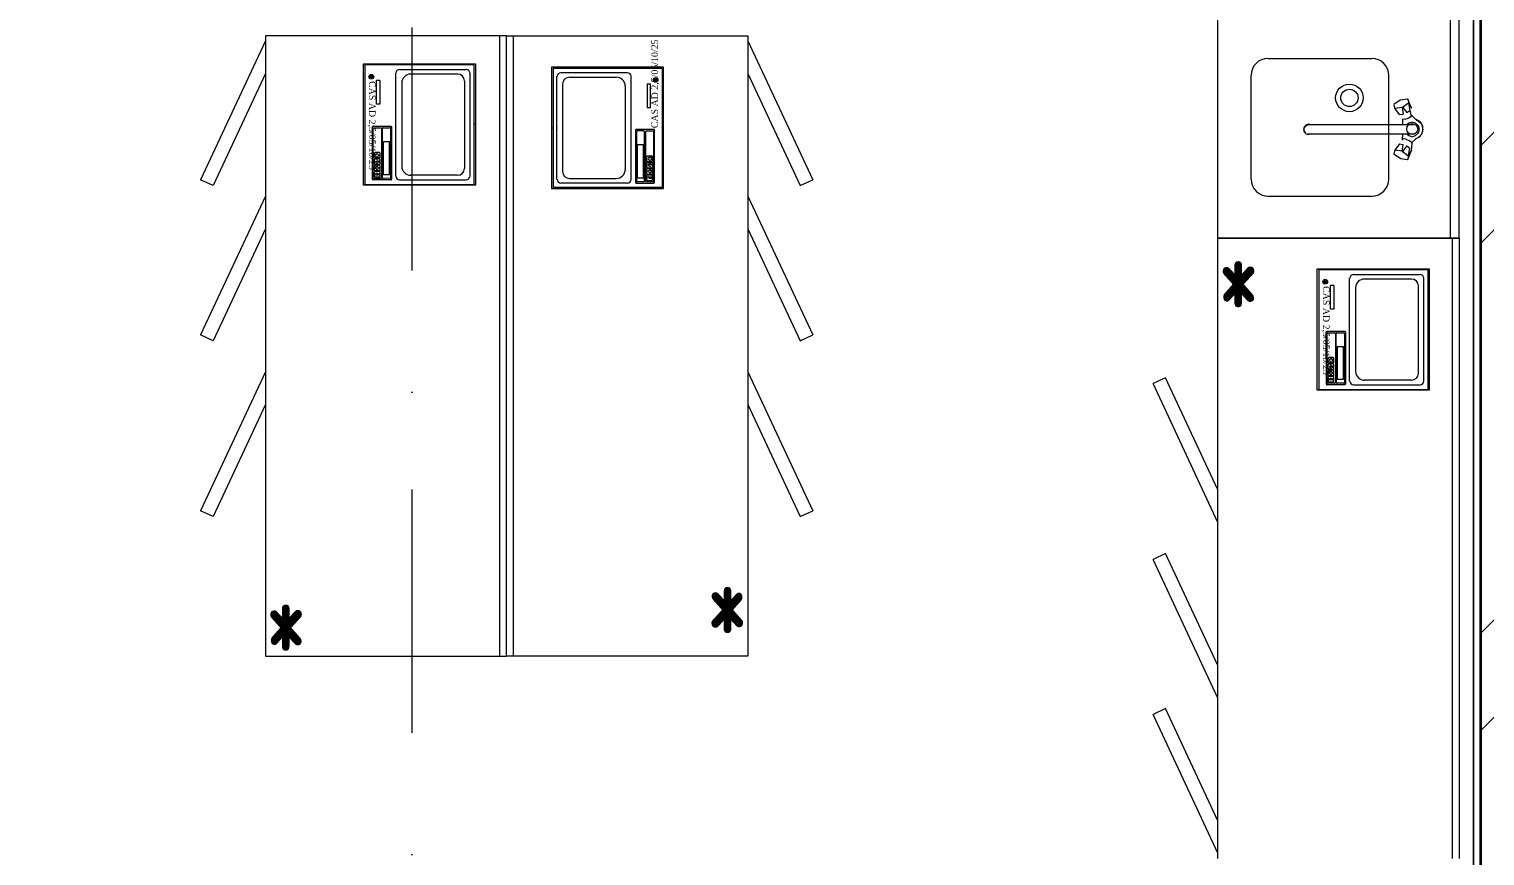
# Model space of a CAD drawing. Header units: millimetres. Extents: x -34838 to 729576, y -214038 to 121482.
# Drawn here: x 577331 to 581555, y -94397 to -91999 of the extents above; entities that cross this region are included whole.
import ezdxf
from ezdxf.enums import TextEntityAlignment as Align

# ---------------------------------------------------------------- set-up
doc = ezdxf.new("R2010")
doc.units = ezdxf.units.MM
doc.header["$MEASUREMENT"] = 0
doc.linetypes.add('Штрихпунктирная', pattern=[1340.555525, 705.555534, -352.777767, 0, -282.222223])
for name, color, linetype, lineweight in [('0_Ном._пера__1', 7, 'Continuous', 13), ('А _ ОСІ КООРДИНАЦІЙНІ.3D_Ном._пера__105', 7, 'Continuous', 13), ('А _ ОСІ КООРДИНАЦІЙНІ.3D_Ном._пера__25', 7, 'Continuous', 0), ('АБ _ 0 _ СТІНИ _ ЗОВНІШНІ .3D_Ном._пера__27', 7, 'Continuous', 35), ('АБ _ 0 _ СТІНИ _ ЗОВНІШНІ .3D_Ном._пера__87', 7, 'Continuous', 13)]:
    doc.layers.add(name, color=color, linetype=linetype, lineweight=lineweight)
for name, color, linetype in [('А _ ОСІ КООРДИНАЦІЙНІ.3D', 7, 'Continuous'), ('АБ _ 0 _ СТІНИ _ ЗОВНІШНІ .3D', 7, 'Continuous'), ('АП _ ТЕП _ ЗОНИ ПРИМІЩЕНЬ .3D', 7, 'Continuous')]:
    doc.layers.add(name, color=color, linetype=linetype)
doc.styles.add('СГЕНЕРИР_СТИЛЬ_1', font='Arial.ttf')
doc.styles.add('СГЕНЕРИР_СТИЛЬ_2', font='txt.shx')
doc.styles.add('СГЕНЕРИР_СТИЛЬ_3', font='Times New Roman.ttf')

# ---------------------------------------------------------------- blocks, each defined once
blk = doc.blocks.new('Стена_85_1', base_point=(581601.8, -97937.3))
at = {"layer": 'АБ _ 0 _ СТІНИ _ ЗОВНІШНІ .3D', "linetype": 'Continuous', "lineweight": 0, "true_color": 0x000000}
h = blk.add_hatch(dxfattribs=at)
h.set_pattern_fill('М___ЦЕГЛА_ОБЛИЧКУВАЛЬНА__3B', color=18, style=0, pattern_type=2)
h.set_pattern_definition([(45, (518441.8, -97737.7), (-707.107, 707.107), []), (45, (518300.3, -97596.3), (-707.107, 707.107), [])])
h.paths.add_polyline_path([(581661.8, -91937.7), (581541.8, -91937.7), (581541.8, -96550.1), (581661.8, -96550.1)])
at = {"layer": 'АБ _ 0 _ СТІНИ _ ЗОВНІШНІ .3D_Ном._пера__27', "color": 7, "linetype": 'Continuous', "lineweight": 35}
blk.add_line((581541.8, -91937.7), (581541.8, -96550.1), dxfattribs=at)
at = {"layer": 'АБ _ 0 _ СТІНИ _ ЗОВНІШНІ .3D_Ном._пера__87', "color": 7, "linetype": 'Continuous', "lineweight": 13, "flags": 128}
blk.add_lwpolyline([(581521.8, -87887.7), (581521.8, -96550.1)], dxfattribs=at)
blk = doc.blocks.new('Стандартный Маркер Сетки')
at = {"layer": 'А _ ОСІ КООРДИНАЦІЙНІ.3D_Ном._пера__105', "color": 7, "linetype": 'Штрихпунктирная', "lineweight": 13}
blk.add_line((500, 0), (18399.2, 0), dxfattribs=at)
at = {"layer": 'А _ ОСІ КООРДИНАЦІЙНІ.3D_Ном._пера__25', "color": 7, "lineweight": 0, "style": 'СГЕНЕРИР_СТИЛЬ_1'}
blk.add_attdef('AC_MarkerText_1', text='', height=700, rotation=90, dxfattribs=at).set_placement((19899.2, 40), align=Align.MIDDLE_CENTER)

msp = doc.modelspace()

# ---------------------------------------------------------------- linework, layer by layer
at = {"layer": '0_Ном._пера__1', "color": 7, "linetype": 'Continuous', "lineweight": 13}
for p, q in [((580779.7, -92604.9), (580779.7, -90704.9)), ((581454.7, -92604.9), (581454.7, -90704.9)), ((581479.7, -92604.9), (581479.7, -90704.9)), ((578016.8, -92017.9), (578016.8, -93817.9)), ((578716.8, -92017.9), (578016.8, -92017.9)), ((578696.8, -93817.9), (578696.8, -92017.9)), ((578716.8, -93817.9), (578716.8, -92017.9)), ((578716.8, -93817.9), (578716.8, -92017.9)), ((578716.8, -92017.9), (579416.8, -92017.9)), ((578736.8, -93817.9), (578736.8, -92017.9)), ((579416.8, -92017.9), (579416.8, -93817.9)), ((578016.8, -92032.9), (577828.9, -92435.8)), ((578016.8, -92032.9), (578016.8, -92032.9)), ((579416.8, -92032.9), (579604.6, -92435.8)), ((579416.8, -92032.9), (579416.8, -92032.9)), ((578301.1, -92451.8), (578301.1, -92099.8)), ((578301.1, -92099.8), (578626.1, -92099.8)), ((578305.3, -92102.3), (578305.3, -92449.2)), ((578621.9, -92102.3), (578305.3, -92102.3)), ((578621.9, -92102.3), (578621.9, -92449.2)), ((578626.1, -92099.8), (578626.1, -92451.8)), ((580926.2, -92083.5), (581226.2, -92083.5)), ((578016.8, -92127.6), (577865.1, -92452.7)), ((578339.2, -92216.4), (578339.2, -92148)), ((578348.7, -92148), (578339.2, -92148)), ((578348.7, -92148), (578348.7, -92216.4)), ((578395.1, -92425.3), (578395.1, -92126.2)), ((578405.9, -92115.7), (578599.7, -92115.7)), ((578574.6, -92129.1), (578438.4, -92129.1)), ((578610.5, -92425.3), (578610.5, -92126.2)), ((579172.2, -92109.1), (578847.2, -92109.1)), ((578847.2, -92109.1), (578847.2, -92461.1)), ((578851.4, -92111.6), (579168, -92111.6)), ((578851.4, -92111.6), (578851.4, -92458.6)), ((578862.8, -92434.7), (578862.8, -92135.6)), ((579067.4, -92125), (578873.6, -92125)), ((578898.7, -92138.4), (579034.9, -92138.4)), ((579078.2, -92434.7), (579078.2, -92135.6)), ((579168, -92111.6), (579168, -92458.6)), ((579172.2, -92461.1), (579172.2, -92109.1)), ((579416.8, -92127.6), (579568.4, -92452.7)), ((580876.2, -92433.5), (580876.2, -92133.5)), ((581276.2, -92433.5), (581276.2, -92133.5)), ((578412.3, -92155.1), (578412.3, -92396.4)), ((578594.3, -92148.7), (578594.3, -92402.7)), ((578879, -92158), (578879, -92412.1)), ((579061, -92164.4), (579061, -92405.8)), ((579124.6, -92157.3), (579124.6, -92225.7)), ((579124.6, -92157.3), (579134.1, -92157.3)), ((579134.1, -92225.7), (579134.1, -92157.3)), ((578348.7, -92216.4), (578339.2, -92216.4)), ((579124.6, -92225.7), (579134.1, -92225.7)), ((581308.6, -92204.8), (581290.9, -92217.4)), ((581291.3, -92218.1), (581290.9, -92218.9)), ((581290.9, -92218.9), (581293.5, -92228.7)), ((581293, -92228), (581293.8, -92228.2)), ((581293.8, -92228.2), (581314.3, -92225.5)), ((581307.2, -92246.6), (581293.8, -92228.2)), ((581309.9, -92204.3), (581308.6, -92204.8)), ((581330.3, -92201.5), (581309.9, -92204.3)), ((581314.3, -92225.5), (581315.6, -92224.9)), ((581314.3, -92225.5), (581317.3, -92245.1)), ((581315.6, -92224.9), (581333.3, -92212.4)), ((581315.6, -92224.9), (581328.3, -92240.7)), ((581331, -92201.8), (581330.3, -92201.5)), ((581331, -92201.8), (581333.8, -92211.7)), ((581339.9, -92223.3), (581331, -92201.8)), ((581333.3, -92212.4), (581333.8, -92211.7)), ((581333.3, -92212.4), (581337, -92234.6)), ((581333.8, -92211.7), (581341.3, -92228.1)), ((581341.3, -92228.1), (581339.9, -92223.3)), ((581043.6, -92274.7), (581036.6, -92276.7)), ((581050.6, -92276.7), (581043.6, -92274.7)), ((581307.2, -92246.6), (581317.3, -92245.1)), ((581316.2, -92276.7), (581316.1, -92258.6)), ((581325.6, -92260), (581317.9, -92261)), ((581333.8, -92256.6), (581325.6, -92260)), ((581328.3, -92240.7), (581337, -92234.6)), ((581333.6, -92271.7), (581328.6, -92276.7)), ((581343.6, -92268.7), (581333.6, -92271.7)), ((581340.4, -92252), (581333.8, -92256.6)), ((581337, -92234.6), (581340.4, -92252)), ((581340.4, -92252), (581343.7, -92247.2)), ((581355.4, -92261.7), (581342.3, -92249.2)), ((581353.6, -92271.7), (581343.6, -92268.7)), ((581352.2, -92258.7), (581352.4, -92258.7)), ((581352.4, -92258.7), (581366.8, -92266.4)), ((581361.6, -92279.7), (581353.6, -92271.7)), ((581355.3, -92262.8), (581359.5, -92263.9)), ((581359.5, -92263.9), (581370.4, -92274.7)), ((581374.6, -92280.6), (581366.8, -92266.4)), ((581370.4, -92274.7), (581374.4, -92289.4)), ((578327.5, -92434.2), (578327.3, -92282.4)), ((578329.2, -92280.5), (578380.8, -92280.4)), ((578330, -92429.7), (578329.6, -92286.9)), ((578331.7, -92285), (578351.6, -92284.9)), ((578353.5, -92286.9), (578353.8, -92429.7)), ((578356.5, -92429.7), (578356.3, -92286.8)), ((578358.3, -92284.9), (578378.1, -92284.9)), ((578380.1, -92286.8), (578380.3, -92429.6)), ((578382.7, -92282.3), (578383, -92434.1)), ((578626.1, -92275.8), (578621.9, -92275.8)), ((578847.2, -92285.1), (578851.4, -92285.1)), ((579090.6, -92291.7), (579090.3, -92443.4)), ((579144.1, -92289.8), (579092.5, -92289.7)), ((579093.2, -92296.1), (579093, -92439)), ((579115, -92294.2), (579095.2, -92294.2)), ((579116.8, -92439), (579117, -92296.2)), ((579119.8, -92296.2), (579119.5, -92439)), ((579141.7, -92294.3), (579121.7, -92294.3)), ((579143.3, -92439), (579143.7, -92296.2)), ((579145.8, -92443.5), (579146, -92291.8)), ((581030.6, -92282.7), (581028.6, -92289.7)), ((581028.6, -92289.7), (581030.6, -92296.7)), ((581036.6, -92276.7), (581030.6, -92282.7)), ((581030.6, -92286.2), (581034.1, -92280.2)), ((581030.6, -92293.2), (581030.6, -92286.2)), ((581034.1, -92299.2), (581030.6, -92293.2)), ((581030.6, -92296.7), (581036.6, -92302.7)), ((581034.1, -92280.2), (581040.1, -92276.7)), ((581036.6, -92302.7), (581043.6, -92304.7)), ((581347.2, -92276.7), (581040.1, -92276.7)), ((581040.4, -92302.7), (581347.2, -92302.7)), ((581050.6, -92302.7), (581043.6, -92304.7)), ((581315.2, -92302.7), (581315.1, -92321.1)), ((581328.6, -92302.7), (581333.6, -92307.7)), ((581329.2, -92276.2), (581329.2, -92276.1)), ((581329.2, -92276.2), (581329.2, -92276.2)), ((581333.6, -92307.7), (581343.6, -92310.7)), ((581354.4, -92316.5), (581341.9, -92328.5)), ((581343.6, -92310.7), (581353.6, -92307.7)), ((581361.6, -92299.7), (581353.6, -92307.7)), ((581353.6, -92317.3), (581356.9, -92315.5)), ((581359.5, -92314.8), (581354.4, -92316.2)), ((581370.4, -92304.1), (581359.5, -92314.8)), ((581361, -92313.3), (581366.8, -92310.2)), ((581364.6, -92289.7), (581361.6, -92279.7)), ((581361.6, -92299.7), (581364.6, -92289.7)), ((581366.8, -92310.2), (581370, -92304.5)), ((581374.4, -92289.4), (581370.4, -92304.1)), ((581370.6, -92303.3), (581374.6, -92296)), ((581374.6, -92296), (581374.6, -92280.6)), ((578333, -92371.6), (578333, -92359)), ((578347.6, -92357), (578335, -92357)), ((578349.6, -92371.6), (578349.6, -92358.9)), ((578359.5, -92421), (578359.5, -92324.6)), ((578359.5, -92324.6), (578377.2, -92324.6)), ((578377.2, -92421), (578377.2, -92324.6)), ((579113.9, -92334), (579096.1, -92334)), ((579096.1, -92430.3), (579096.1, -92334)), ((579113.9, -92430.3), (579113.9, -92334)), ((581293.5, -92351), (581290.9, -92360.9)), ((581293.8, -92350), (581293, -92350.3)), ((581307.2, -92331.7), (581293.8, -92350)), ((581314.3, -92352.8), (581293.8, -92350)), ((581307.2, -92331.7), (581317.3, -92333.1)), ((581314.3, -92352.8), (581317.3, -92333.1)), ((581315.6, -92353.3), (581314.3, -92352.8)), ((581315.5, -92320.5), (581315.8, -92319.4)), ((581328.3, -92337.5), (581315.6, -92353.3)), ((581315.6, -92353.3), (581333.3, -92365.9)), ((581316.4, -92319.2), (581315.8, -92319.4)), ((581325.6, -92318.3), (581317.9, -92317.3)), ((581325.6, -92318.3), (581333.8, -92321.6)), ((581328.3, -92337.5), (581337, -92343.7)), ((581331, -92376.5), (581339.9, -92355)), ((581333.3, -92365.9), (581337, -92343.7)), ((581340.4, -92326.3), (581333.8, -92321.6)), ((581333.8, -92366.6), (581341.3, -92350.1)), ((581341.3, -92350.1), (581339.9, -92355)), ((581340.4, -92326.3), (581343.7, -92331.1)), ((581341.3, -92350.1), (581343.7, -92331.1)), ((578333, -92389.9), (578333, -92377.2)), ((578333, -92408.2), (578333, -92395.5)), ((578347.6, -92373.5), (578335, -92373.5)), ((578347.6, -92375.3), (578335, -92375.3)), ((578347.6, -92391.8), (578335, -92391.8)), ((578347.6, -92393.6), (578335, -92393.6)), ((578336.4, -92383.2), (578345.8, -92383.2)), ((578340.6, -92377.7), (578338.9, -92379.3)), ((578340.6, -92378.3), (578338.9, -92380)), ((578340.6, -92388.1), (578338.9, -92386.4)), ((578340.6, -92388.7), (578338.9, -92387.1)), ((578340.6, -92395.3), (578338.9, -92396.9)), ((578340.6, -92396.4), (578338.9, -92398.1)), ((578340.6, -92377.7), (578342.2, -92379.3)), ((578340.6, -92378.3), (578342.2, -92380)), ((578340.6, -92388.1), (578342.3, -92386.4)), ((578340.6, -92388.7), (578342.3, -92387.1)), ((578340.6, -92395.3), (578342.2, -92396.9)), ((578340.6, -92396.4), (578342.2, -92398.1)), ((578346.7, -92365.6), (578343, -92365.6)), ((578345.8, -92379.5), (578345.8, -92386.7)), ((578349.6, -92389.9), (578349.6, -92377.2)), ((578349.6, -92408.2), (578349.6, -92395.5)), ((579123.8, -92381), (579123.8, -92368.3)), ((579123.8, -92399.2), (579123.8, -92386.6)), ((579125.7, -92366.4), (579138.3, -92366.4)), ((579125.7, -92382.9), (579138.3, -92382.9)), ((579125.7, -92384.6), (579138.3, -92384.6)), ((579125.7, -92401.2), (579138.3, -92401.2)), ((579126.6, -92374.9), (579130.3, -92374.9)), ((579127.6, -92388.8), (579127.6, -92396.1)), ((579136.9, -92392.6), (579127.6, -92392.6)), ((579132.7, -92387), (579131.1, -92388.7)), ((579132.7, -92387.7), (579131.1, -92389.3)), ((579132.7, -92397.4), (579131.1, -92395.7)), ((579132.7, -92398.1), (579131.1, -92396.4)), ((579132.7, -92387), (579134.4, -92388.7)), ((579132.7, -92387.7), (579134.4, -92389.3)), ((579132.7, -92397.4), (579134.4, -92395.7)), ((579132.7, -92398.1), (579134.4, -92396.4)), ((579140.3, -92381), (579140.3, -92368.3)), ((579140.3, -92399.2), (579140.3, -92386.6)), ((581290.9, -92360.9), (581308.6, -92373.4)), ((581290.9, -92360.9), (581291.3, -92361.6)), ((581308.6, -92373.4), (581309.9, -92373.9)), ((581309.9, -92373.9), (581330.3, -92376.7)), ((581330.3, -92376.7), (581331, -92376.5)), ((581331, -92376.5), (581333.8, -92366.6)), ((581333.8, -92366.6), (581333.3, -92365.9)), ((577865.1, -92452.7), (577828.9, -92435.8)), ((578016.8, -92432.9), (578016.8, -92432.9)), ((578381.1, -92436), (578329.5, -92436.1)), ((578351.9, -92431.6), (578331.9, -92431.6)), ((578333.1, -92426.5), (578333.1, -92413.8)), ((578347.6, -92410.1), (578335, -92410.1)), ((578347.6, -92411.9), (578335, -92411.9)), ((578347.6, -92428.4), (578335, -92428.4)), ((578342.9, -92418), (578338.2, -92418)), ((578342.9, -92421.9), (578338.2, -92421.9)), ((578340.6, -92407.1), (578338.9, -92405.4)), ((578340.6, -92408.3), (578338.9, -92406.6)), ((578340.6, -92407.1), (578342.2, -92405.4)), ((578340.6, -92408.3), (578342.2, -92406.6)), ((578340.7, -92418), (578340.7, -92421.9)), ((578342.9, -92418), (578342.9, -92418)), ((578349.6, -92426.4), (578349.6, -92413.8)), ((578378.4, -92431.5), (578358.5, -92431.6)), ((578377.2, -92421), (578359.5, -92421)), ((578405.9, -92435.9), (578599.7, -92435.9)), ((578574.6, -92422.4), (578438.4, -92422.4)), ((578898.7, -92431.8), (579034.9, -92431.8)), ((579094.9, -92440.9), (579114.9, -92440.9)), ((579096.1, -92430.3), (579113.9, -92430.3)), ((579121.5, -92440.9), (579141.4, -92441)), ((579123.7, -92435.8), (579123.7, -92423.1)), ((579123.8, -92417.5), (579123.8, -92404.8)), ((579125.7, -92402.9), (579138.3, -92402.9)), ((579125.7, -92419.4), (579138.3, -92419.4)), ((579125.7, -92421.2), (579138.3, -92421.2)), ((579125.7, -92437.7), (579138.3, -92437.7)), ((579130.4, -92427.3), (579130.5, -92427.3)), ((579130.4, -92427.3), (579135.2, -92427.3)), ((579130.4, -92431.2), (579135.2, -92431.2)), ((579132.7, -92404.6), (579131.1, -92406.2)), ((579132.7, -92405.8), (579131.1, -92407.4)), ((579132.7, -92416.4), (579131.1, -92414.8)), ((579132.7, -92417.6), (579131.1, -92416)), ((579132.6, -92427.3), (579132.6, -92431.2)), ((579132.7, -92404.6), (579134.4, -92406.2)), ((579132.7, -92405.8), (579134.4, -92407.4)), ((579132.7, -92416.4), (579134.4, -92414.8)), ((579132.7, -92417.6), (579134.4, -92416)), ((579140.3, -92417.5), (579140.3, -92404.8)), ((579140.3, -92435.8), (579140.3, -92423.1)), ((579416.8, -92432.9), (579416.8, -92432.9)), ((579568.4, -92452.7), (579604.6, -92435.8)), ((578016.8, -92482.9), (577828.9, -92885.8)), ((578016.8, -92482.9), (578016.8, -92482.9)), ((578626.1, -92451.8), (578301.1, -92451.8)), ((578305.3, -92449.2), (578621.9, -92449.2)), ((578847.2, -92461.1), (579172.2, -92461.1)), ((579168, -92458.6), (578851.4, -92458.6)), ((579067.4, -92445.2), (578873.6, -92445.2)), ((579092.2, -92445.4), (579143.8, -92445.5)), ((579416.8, -92482.9), (579604.6, -92885.8)), ((579416.8, -92482.9), (579416.8, -92482.9)), ((580926.2, -92483.5), (581226.2, -92483.5)), ((578016.8, -92577.6), (577865.1, -92902.7)), ((579416.8, -92577.6), (579568.4, -92902.7)), ((581479.7, -92604.9), (580779.7, -92604.9)), ((580779.7, -94404.9), (580779.7, -92604.9)), ((580779.7, -92604.9), (581479.7, -92604.9)), ((581459.7, -92604.9), (581459.7, -94404.9)), ((581479.7, -92604.9), (581479.7, -94404.9)), ((581068.4, -93046.4), (581068.4, -92694.4)), ((581068.4, -92694.4), (581393.4, -92694.4)), ((581072.5, -92697), (581072.5, -93043.9)), ((581389.2, -92697), (581072.5, -92697)), ((581389.2, -92697), (581389.2, -93043.9)), ((581393.4, -92694.4), (581393.4, -93046.4)), ((581162.3, -93020), (581162.3, -92720.9)), ((581173.1, -92710.4), (581366.9, -92710.4)), ((581341.8, -92723.8), (581205.7, -92723.8)), ((581377.8, -93020), (581377.8, -92720.9)), ((581106.4, -92811.1), (581106.4, -92742.7)), ((581116, -92742.7), (581106.4, -92742.7)), ((581116, -92742.7), (581116, -92811.1)), ((581179.5, -92749.8), (581179.5, -92991.1)), ((581361.5, -92743.4), (581361.5, -92997.4)), ((581116, -92811.1), (581106.4, -92811.1)), ((577865.1, -92902.7), (577828.9, -92885.8)), ((578016.8, -92882.9), (578016.8, -92882.9)), ((579416.8, -92882.9), (579416.8, -92882.9)), ((579568.4, -92902.7), (579604.6, -92885.8)), ((581094.8, -93028.9), (581094.5, -92877.1)), ((581096.4, -92875.2), (581148, -92875.1)), ((581097.2, -93024.4), (581096.9, -92881.6)), ((581098.9, -92879.6), (581118.8, -92879.6)), ((581120.8, -92881.5), (581121, -93024.3)), ((581123.8, -93024.3), (581123.5, -92881.5)), ((581125.6, -92879.6), (581145.4, -92879.6)), ((581147.3, -92881.5), (581147.5, -93024.3)), ((581150, -92877), (581150.2, -93028.8)), ((581393.4, -92870.4), (581389.2, -92870.4)), ((581126.7, -93015.6), (581126.7, -92919.3)), ((581126.7, -92919.3), (581144.5, -92919.3)), ((581144.5, -93015.6), (581144.5, -92919.3)), ((581100.3, -92966.3), (581100.3, -92953.6)), ((581100.3, -92984.6), (581100.3, -92971.9)), ((581100.3, -93002.9), (581100.3, -92990.2)), ((581114.9, -92951.7), (581102.2, -92951.7)), ((581114.9, -92968.2), (581102.2, -92968.2)), ((581114.9, -92970), (581102.2, -92970)), ((581114.9, -92986.5), (581102.2, -92986.5)), ((581114.9, -92988.3), (581102.2, -92988.3)), ((581103.6, -92977.9), (581113, -92977.9)), ((581107.8, -92972.3), (581106.1, -92974)), ((581107.8, -92973), (581106.1, -92974.7)), ((581107.8, -92989.9), (581106.1, -92991.6)), ((581107.8, -92991.1), (581106.1, -92992.8)), ((581107.8, -92982.7), (581106.2, -92981.1)), ((581107.8, -92983.4), (581106.2, -92981.8)), ((581107.8, -92972.3), (581109.5, -92974)), ((581107.8, -92973), (581109.5, -92974.7)), ((581107.8, -92982.7), (581109.5, -92981.1)), ((581107.8, -92983.4), (581109.5, -92981.8)), ((581107.8, -92989.9), (581109.5, -92991.6)), ((581107.8, -92991.1), (581109.5, -92992.8)), ((581113.9, -92960.2), (581110.2, -92960.2)), ((581113, -92974.2), (581113, -92981.4)), ((581116.8, -92966.3), (581116.8, -92953.6)), ((581116.8, -92984.6), (581116.8, -92971.9)), ((581116.8, -93002.8), (581116.8, -92990.2)), ((578016.8, -92992.9), (577828.9, -93395.8)), ((579416.8, -92992.9), (579604.6, -93395.8)), ((580628.1, -93010.1), (580591.9, -93027)), ((580779.7, -93429.9), (580591.9, -93027)), ((580779.7, -93335.2), (580628.1, -93010.1)), ((581148.3, -93030.7), (581096.7, -93030.8)), ((581119.1, -93026.3), (581099.1, -93026.3)), ((581100.3, -93021.1), (581100.3, -93008.5)), ((581114.9, -93004.8), (581102.2, -93004.8)), ((581114.9, -93006.5), (581102.2, -93006.5)), ((581114.9, -93023), (581102.2, -93023)), ((581110.1, -93012.7), (581105.4, -93012.7)), ((581110.1, -93016.5), (581105.4, -93016.5)), ((581107.8, -93001.8), (581106.1, -93000.1)), ((581107.8, -93003), (581106.1, -93001.3)), ((581107.8, -93001.8), (581109.5, -93000.1)), ((581107.8, -93003), (581109.5, -93001.3)), ((581107.9, -93012.7), (581107.9, -93016.5)), ((581110.1, -93012.7), (581110.2, -93012.7)), ((581116.8, -93021.1), (581116.8, -93008.5)), ((581145.6, -93026.2), (581125.7, -93026.3)), ((581144.5, -93015.6), (581126.7, -93015.6)), ((581173.1, -93030.5), (581366.9, -93030.5)), ((581341.8, -93017.1), (581205.7, -93017.1)), ((581393.4, -93046.4), (581068.4, -93046.4)), ((581072.5, -93043.9), (581389.2, -93043.9)), ((578016.8, -93087.6), (577865.1, -93412.7)), ((579416.8, -93087.6), (579568.4, -93412.7)), ((577865.1, -93412.7), (577828.9, -93395.8)), ((579568.4, -93412.7), (579604.6, -93395.8)), ((580628.1, -93520.1), (580591.9, -93537)), ((580779.7, -93939.9), (580591.9, -93537)), ((580779.7, -93845.2), (580628.1, -93520.1)), ((580779.7, -93539.9), (580779.8, -93539.9)), ((578016.8, -93817.9), (578716.8, -93817.9)), ((579416.8, -93817.9), (578716.8, -93817.9)), ((580779.7, -93939.9), (580779.8, -93939.9)), ((580628.1, -93970.1), (580591.9, -93987)), ((580779.7, -94389.9), (580591.9, -93987)), ((580779.7, -94295.2), (580628.1, -93970.1)), ((580779.7, -93989.9), (580779.8, -93989.9)), ((580779.7, -94389.9), (580779.8, -94389.9))]:
    msp.add_line(p, q, dxfattribs=at)
for centre, radius in [((578324.3, -92136.8), 6.86), ((578324.3, -92136.8), 4.18), ((578324.3, -92136.8), 2.71), ((579149, -92146.1), 6.86), ((579149, -92146.1), 4.18), ((579149, -92146.1), 2.71), ((581161.6, -92198.2), 40), ((581161.6, -92198.2), 25), ((581343.7, -92288.7), 16), ((581343.7, -92288.7), 16), ((581091.5, -92731.4), 6.86), ((581091.5, -92731.4), 4.18), ((581091.5, -92731.4), 2.71)]:
    msp.add_circle(centre, radius, dxfattribs=at)
for centre, radius, start, end in [((580926.2, -92133.5), 50, 90, 180), ((581226.2, -92133.5), 50, 0, 90), ((578406.7, -92127.4), 11.7, 94.0139, 174.2286), ((578438.4, -92155.2), 26.1, 89.8601, 179.8601), ((578574.6, -92148.8), 19.7, 0.1399, 90.1399), ((578598.9, -92127.4), 11.7, 5.7714, 85.9861), ((578874.5, -92136.7), 11.7, 94.0139, 174.2286), ((578898.7, -92158.1), 19.7, 89.8601, 179.8601), ((579034.9, -92164.5), 26.1, 0.1399, 90.1399), ((579066.6, -92136.7), 11.7, 5.7714, 85.9861), ((578329.2, -92282.4), 1.92, 90.1399, 180.1399), ((578331.7, -92286.9), 1.92, 90.1399, 180.1399), ((578351.6, -92286.9), 1.92, 0.1399, 90.1399), ((578358.2, -92286.8), 1.92, 90.1399, 180.1399), ((578378.1, -92286.8), 1.92, 0.1399, 90.1399), ((578380.8, -92282.3), 1.92, 0.1399, 90.1399), ((579092.5, -92291.7), 1.92, 89.8601, 179.8601), ((579095.2, -92296.1), 1.92, 89.8601, 179.8601), ((579115.1, -92296.2), 1.92, 359.8601, 89.8601), ((579121.7, -92296.2), 1.92, 89.8601, 179.8601), ((579141.6, -92296.2), 1.92, 359.8601, 89.8601), ((579144.1, -92291.7), 1.92, 359.8601, 89.8601), ((578335, -92359), 1.92, 89.8601, 179.8601), ((578347.6, -92359), 1.92, 359.8601, 89.8601), ((578335, -92371.6), 1.92, 180.1399, 270.1399), ((578335, -92377.2), 1.92, 89.8601, 179.8601), ((578335, -92389.9), 1.92, 180.1399, 270.1399), ((578335, -92395.5), 1.92, 89.8601, 179.8601), ((578341.1, -92365.3), 4.75, 22.8898, 337.1102), ((578347.6, -92371.6), 1.92, 270.1399, 0.1399), ((578347.6, -92377.2), 1.92, 359.8601, 89.8601), ((578347.6, -92389.9), 1.92, 270.1399, 0.1399), ((578347.6, -92395.5), 1.92, 359.8601, 89.8601), ((578438.4, -92396.4), 26.1, 180.1399, 270.1399), ((579125.7, -92368.3), 1.92, 90.1399, 180.1399), ((579125.7, -92381), 1.92, 179.8601, 269.8601), ((579125.7, -92386.6), 1.92, 90.1399, 180.1399), ((579125.7, -92399.2), 1.92, 179.8601, 269.8601), ((579132.2, -92374.6), 4.75, 202.8898, 157.1102), ((579138.3, -92368.3), 1.92, 0.1399, 90.1399), ((579138.3, -92381), 1.92, 269.8601, 359.8601), ((579138.3, -92386.6), 1.92, 0.1399, 90.1399), ((579138.3, -92399.2), 1.92, 269.8601, 359.8601), ((578329.5, -92434.2), 1.92, 180.1399, 270.1399), ((578331.9, -92429.7), 1.92, 180.1399, 270.1399), ((578335, -92408.2), 1.92, 180.1399, 270.1399), ((578335, -92413.8), 1.92, 89.8601, 179.8601), ((578335, -92426.4), 1.92, 180.1399, 270.1399), ((578337.9, -92420.2), 3.5, 135.7352, 223.3298), ((578339.3, -92420.2), 3.5, 135.7352, 223.3298), ((578342.4, -92419.6), 3.5, 315.7352, 43.3298), ((578343.8, -92419.5), 3.5, 315.7352, 43.3298), ((578347.6, -92408.2), 1.92, 270.1399, 0.1399), ((578347.6, -92413.8), 1.92, 359.8601, 89.8601), ((578347.6, -92426.4), 1.92, 270.1399, 0.1399), ((578351.9, -92429.7), 1.92, 270.1399, 0.1399), ((578358.4, -92429.7), 1.92, 180.1399, 270.1399), ((578378.4, -92429.6), 1.92, 270.1399, 0.1399), ((578381.1, -92434.1), 1.92, 270.1399, 0.1399), ((578406.7, -92424.1), 11.7, 185.7714, 265.9861), ((578574.6, -92402.8), 19.7, 269.8601, 359.8601), ((578598.9, -92424.1), 11.7, 274.0139, 354.2286), ((578874.5, -92433.5), 11.7, 185.7714, 265.9861), ((578898.7, -92412.1), 19.7, 180.1399, 270.1399), ((579034.9, -92405.7), 26.1, 269.8601, 359.8601), ((579066.6, -92433.5), 11.7, 274.0139, 354.2286), ((579092.2, -92443.4), 1.92, 179.8601, 269.8601), ((579094.9, -92439), 1.92, 179.8601, 269.8601), ((579114.9, -92439), 1.92, 269.8601, 359.8601), ((579121.4, -92439), 1.92, 179.8601, 269.8601), ((579125.7, -92423.1), 1.92, 90.1399, 180.1399), ((579125.7, -92435.8), 1.92, 179.8601, 269.8601), ((579125.7, -92404.8), 1.92, 90.1399, 180.1399), ((579125.7, -92417.5), 1.92, 179.8601, 269.8601), ((579129.5, -92428.9), 3.5, 136.6702, 224.2648), ((579130.9, -92428.9), 3.5, 136.6702, 224.2648), ((579134, -92429.5), 3.5, 316.6702, 44.2648), ((579135.4, -92429.6), 3.5, 316.6702, 44.2648), ((579138.3, -92404.8), 1.92, 0.1399, 90.1399), ((579138.3, -92417.5), 1.92, 269.8601, 359.8601), ((579138.3, -92423.1), 1.92, 0.1399, 90.1399), ((579138.3, -92435.8), 1.92, 269.8601, 359.8601), ((579141.4, -92439), 1.92, 269.8601, 359.8601), ((579143.8, -92443.5), 1.92, 269.8601, 359.8601), ((580926.2, -92433.5), 50, 180, 270), ((581226.2, -92433.5), 50, 270, 0), ((581174, -92722.1), 11.7, 94.0139, 174.2286), ((581205.6, -92749.8), 26.1, 89.8601, 179.8601), ((581341.9, -92743.4), 19.7, 0.1399, 90.1399), ((581366.1, -92722.1), 11.7, 5.7714, 85.9861), ((581096.4, -92877.1), 1.92, 90.1399, 180.1399), ((581098.9, -92881.6), 1.92, 90.1399, 180.1399), ((581118.8, -92881.5), 1.92, 0.1399, 90.1399), ((581125.4, -92881.5), 1.92, 90.1399, 180.1399), ((581145.4, -92881.5), 1.92, 0.1399, 90.1399), ((581148, -92877), 1.92, 0.1399, 90.1399), ((581102.2, -92953.6), 1.92, 89.8601, 179.8601), ((581102.2, -92966.3), 1.92, 180.1399, 270.1399), ((581102.2, -92971.9), 1.92, 89.8601, 179.8601), ((581102.2, -92984.6), 1.92, 180.1399, 270.1399), ((581102.2, -92990.2), 1.92, 89.8601, 179.8601), ((581108.3, -92959.9), 4.75, 22.8898, 337.1102), ((581114.9, -92953.6), 1.92, 359.8601, 89.8601), ((581114.9, -92966.3), 1.92, 270.1399, 0.1399), ((581114.9, -92971.9), 1.92, 359.8601, 89.8601), ((581114.9, -92984.6), 1.92, 270.1399, 0.1399), ((581114.9, -92990.2), 1.92, 359.8601, 89.8601), ((581205.6, -92991.1), 26.1, 180.1399, 270.1399), ((581096.7, -93028.9), 1.92, 180.1399, 270.1399), ((581099.1, -93024.4), 1.92, 180.1399, 270.1399), ((581102.2, -93002.8), 1.92, 180.1399, 270.1399), ((581102.2, -93008.5), 1.92, 89.8601, 179.8601), ((581102.2, -93021.1), 1.92, 180.1399, 270.1399), ((581105.1, -93014.9), 3.5, 135.7352, 223.3298), ((581106.5, -93014.8), 3.5, 135.7352, 223.3298), ((581109.7, -93014.3), 3.5, 315.7352, 43.3298), ((581111, -93014.2), 3.5, 315.7352, 43.3298), ((581114.9, -93002.8), 1.92, 270.1399, 0.1399), ((581114.9, -93008.5), 1.92, 359.8601, 89.8601), ((581114.9, -93021.1), 1.92, 270.1399, 0.1399), ((581119.1, -93024.3), 1.92, 270.1399, 0.1399), ((581125.7, -93024.3), 1.92, 180.1399, 270.1399), ((581145.6, -93024.3), 1.92, 270.1399, 0.1399), ((581148.3, -93028.8), 1.92, 270.1399, 0.1399), ((581174, -93018.8), 11.7, 185.7714, 265.9861), ((581341.9, -92997.5), 19.7, 269.8601, 359.8601), ((581366.1, -93018.8), 11.7, 274.0139, 354.2286)]:
    msp.add_arc(centre, radius, start, end, dxfattribs=at)
for centre, major_axis, ratio in [((578324.4, -92138.7), (-0.835, 0), 0.465583), ((579148.9, -92148), (0.835, 0), 0.465583), ((578341.3, -92401.8), (-4.9, -0.02), 0.653906), ((579132, -92411.2), (4.9, -0.02), 0.653906), ((581091.6, -92733.3), (-0.835, 0), 0.465583), ((581108.5, -92996.5), (-4.9, -0.02), 0.653906)]:
    msp.add_ellipse(centre, major_axis=major_axis, ratio=ratio, dxfattribs=at)
at = {"layer": 'АП _ ТЕП _ ЗОНИ ПРИМІЩЕНЬ .3D', "color": 254, "linetype": 'Continuous', "lineweight": 0, "true_color": 0xddc2d0, "flags": 128}
msp.add_lwpolyline([(566641.8, -97917.7), (572241.8, -97917.7), (572241.8, -97537.7), (572641.8, -97537.7), (572641.8, -97917.7), (578016.8, -97917.7), (578016.8, -97537.7), (578416.8, -97537.7), (578416.8, -97917.7), (578466.8, -97917.7), (578466.8, -97537.7), (581521.8, -97537.7), (581521.8, -91937.7), (581521.8, -91537.7), (581521.8, -85887.7), (573003.8, -85887.7), (573003.8, -91677.7), (572641.8, -91677.7), (572641.8, -91937.7), (572241.8, -91937.7), (572241.8, -91677.7), (566641.8, -91677.7)], dxfattribs=at)

# ---------------------------------------------------------------- block references
at = {"layer": 'А _ ОСІ КООРДИНАЦІЙНІ.3D', "color": 7, "linetype": 'Continuous', "lineweight": 60, "zscale": 1000, "rotation": 270}
msp.add_blockref('Стандартный Маркер Сетки', (578441.8, -84790.6), dxfattribs=at)
at = {"layer": 'АБ _ 0 _ СТІНИ _ ЗОВНІШНІ .3D', "color": 7, "lineweight": 20}
msp.add_blockref('Стена_85_1', (581601.8, -97937.3), dxfattribs=at)

# ---------------------------------------------------------------- texts
at = {"layer": '0_Ном._пера__1', "color": 7, "linetype": 'Continuous', "lineweight": 13, "attachment_point": 7}
for s, insert, char_height, rotation, style in [('\\A1;{\\pql;\\fTimes New Roman|b0|i0|c204|p18;CAS AD 2,5/05/10/25}', (579160.2, -92286.1), 19, 90, 'СГЕНЕРИР_СТИЛЬ_3'), ('\\A1;{\\pql;\\fTimes New Roman|b0|i0|c204|p18;CAS AD 2,5/05/10/25}', (578313.1, -92149.5), 19, 270, 'СГЕНЕРИР_СТИЛЬ_3'), ('\\A1;{\\pql;\\Ftxt.shx;*}', (580744.9, -92653.9), 240, 270, 'СГЕНЕРИР_СТИЛЬ_2'), ('\\A1;{\\pql;\\fTimes New Roman|b0|i0|c204|p18;CAS AD 2,5/05/10/25}', (581080.4, -92744.2), 19, 270, 'СГЕНЕРИР_СТИЛЬ_3'), ('\\A1;{\\pql;\\Ftxt.shx;*}', (579451.6, -93768.8), 240, 90, 'СГЕНЕРИР_СТИЛЬ_2'), ('\\A1;{\\pql;\\Ftxt.shx;*}', (577981.9, -93650.3), 240, 270, 'СГЕНЕРИР_СТИЛЬ_2')]:
    msp.add_mtext(s, dxfattribs=dict(at, insert=insert, char_height=char_height, rotation=rotation, style=style))

doc.saveas('drawing.dxf')
